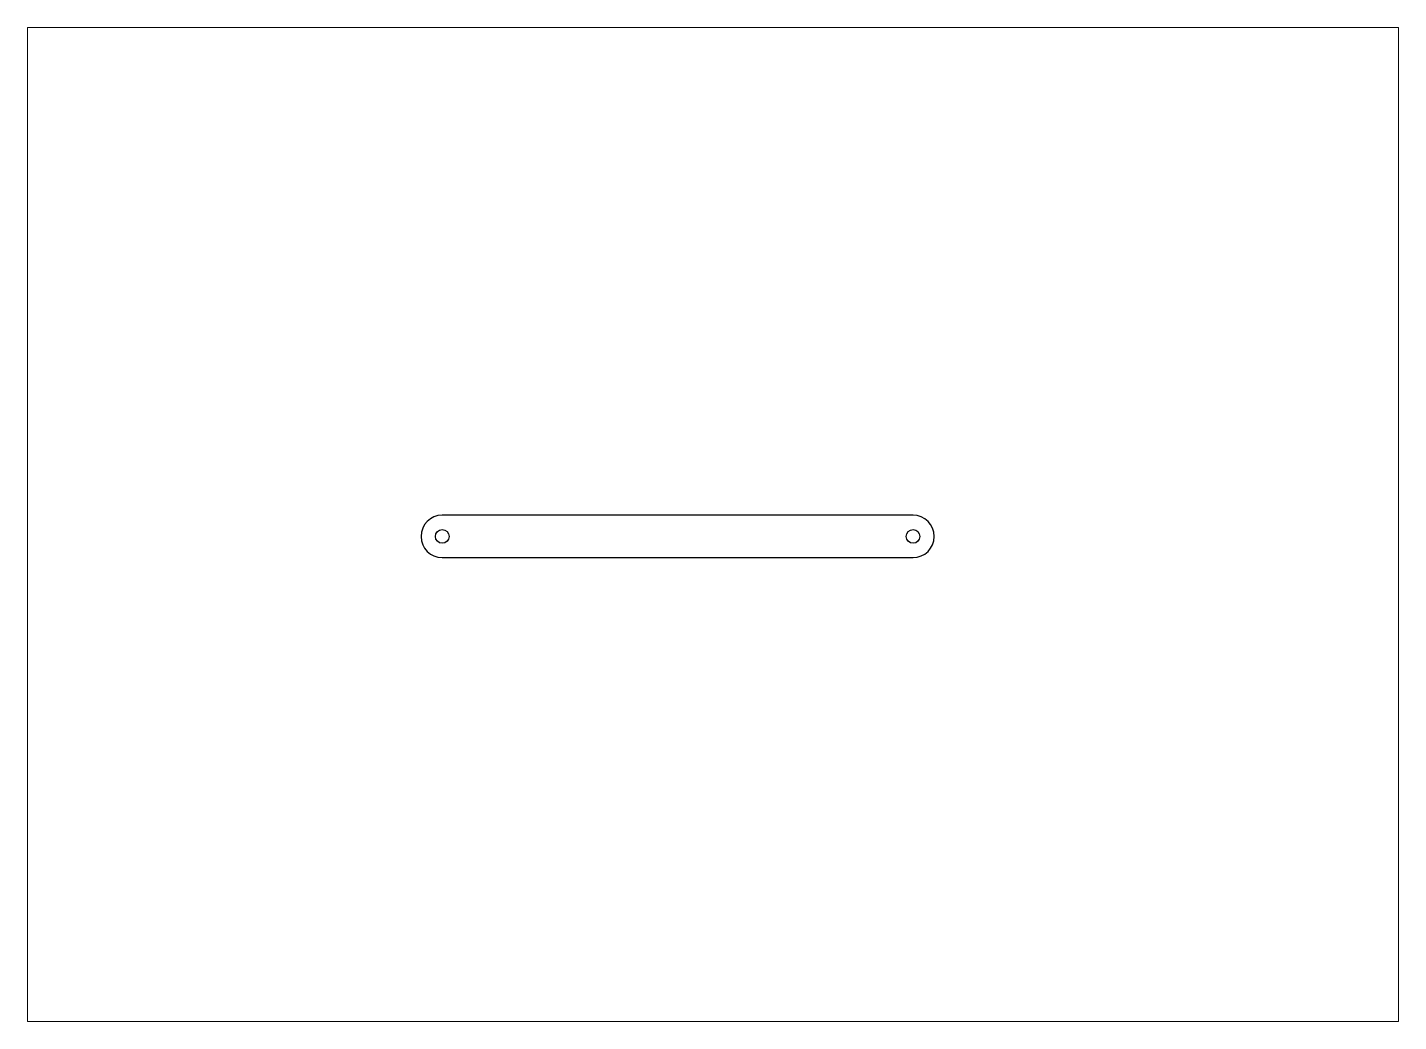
# Paper-space layout 'Layout1' of a CAD drawing. Header units: millimetres. Extents: x -12 to 311, y -8 to 226.
# The model-space entities are those that its viewports show. They can reach past a viewport. Long polylines and large blocks are cut down to what shows.
import ezdxf

# ---------------------------------------------------------------- set-up
doc = ezdxf.new("R2010")
doc.units = ezdxf.units.MM

msp = doc.modelspace()

# ---------------------------------------------------------------- linework, layer by layer
msp.add_lwpolyline([(55.39, 70.92, 1), (55.39, 80.92), (-55.4, 80.92, 1), (-55.4, 70.92)], format="xyb", close=True)
for centre in [(-55.4, 75.92), (55.39, 75.92)]:
    msp.add_circle(centre, 1.6)

psp = doc.layouts.get("Layout1")

# ---------------------------------------------------------------- viewports
at = {"layer": '0'}
psp.add_viewport(center=(149.69, 108.76), size=(322.68, 233.9257), view_center_point=(8.32, 78.72), view_height=233.9257, dxfattribs=at)

doc.saveas('drawing.dxf')
